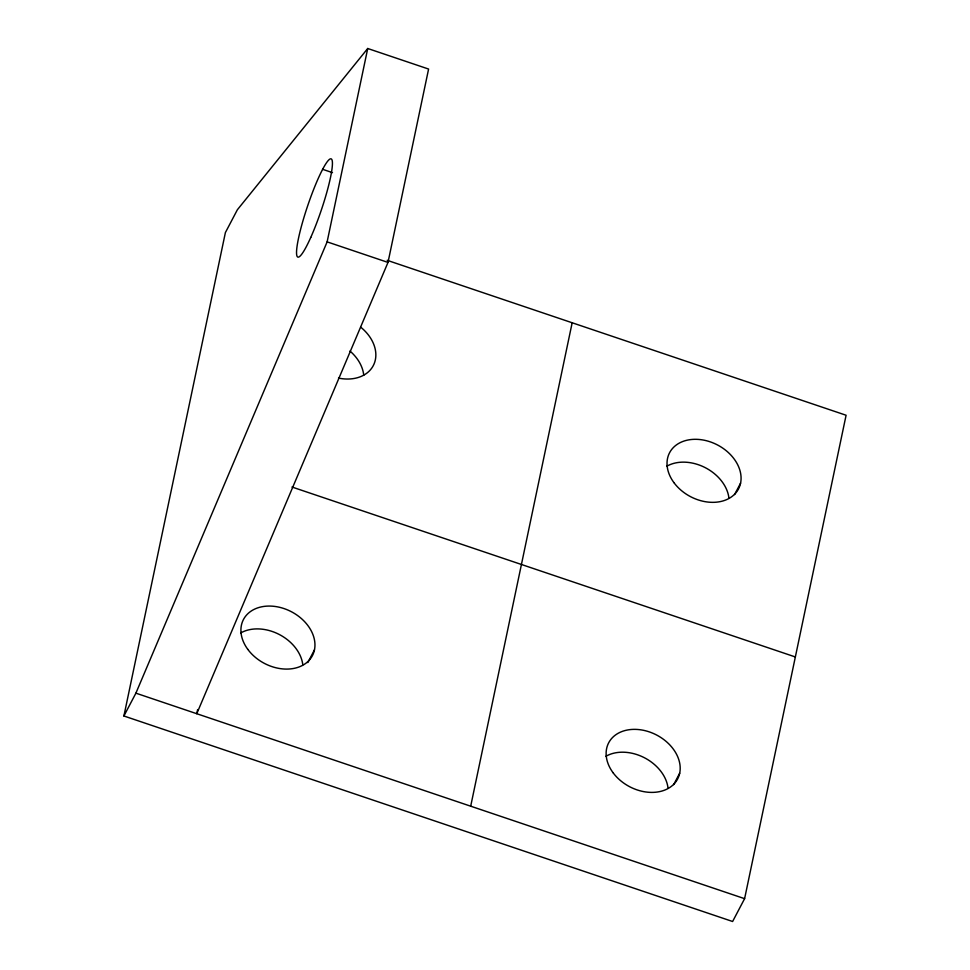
<?xml version="1.0" encoding="UTF-8"?>
<svg xmlns="http://www.w3.org/2000/svg" width="970" height="970" viewBox="0 0 970 970"><rect width="100%" height="100%" fill="white"/><g stroke="black" fill="none" stroke-linecap="round" stroke-linejoin="round"><path stroke-width="1.45" d="M387.163 260.312L846.095 415.245L744.608 898.669L732.617 921.5L123.905 715.993L225.392 232.57L237.383 209.738L367.727 48.5L428.594 69.052L388 262.421L196.764 713.714L197.637 709.567M123.905 715.993L135.897 693.162L327.132 241.869L367.727 48.5M470.692 806.191L572.167 322.767M307.793 662.595L314.462 649.912M734.581 494.579L740.571 483.157M673.689 784.633L679.691 773.211M322.586 169.301L332.492 172.648M327.132 241.869L388 262.421M291.97 487.013L795.351 656.957M135.897 693.162L744.608 898.669M349.976 351.055A38.921 29.148 27.7 0 1 363.738 375.257M666.802 466.218A38.921 29.148 27.7 0 1 705.166 467.613A38.921 29.148 27.7 0 1 728.919 498.059M605.91 756.273A38.921 29.148 27.7 0 1 644.274 757.667A38.921 29.148 27.7 0 1 668.027 788.113M240.681 632.973A38.921 29.148 27.7 0 1 279.045 634.368A38.921 29.148 27.7 0 1 302.798 664.814M360.804 327.254A38.921 29.148 27.7 0 1 373.947 364.235A38.921 29.148 27.7 0 1 338.506 378.094M673.92 482.623A38.921 29.148 27.7 0 0 737.758 490.238A38.921 29.148 27.7 0 0 700.486 439.616A38.921 29.148 27.7 0 0 673.92 482.623M613.028 772.678A38.921 29.148 27.7 0 0 676.866 780.304A38.921 29.148 27.7 0 0 639.594 729.67A38.921 29.148 27.7 0 0 613.028 772.678M247.799 649.366A38.921 29.148 27.7 0 0 311.637 656.993A38.921 29.148 27.7 0 0 274.364 606.371A38.921 29.148 27.7 0 0 247.799 649.366M310.752 237.456A51.895 7.154 -71.3 0 0 331.51 159.104A51.895 7.154 -71.3 0 0 301.124 227.38A51.895 7.154 -71.3 0 0 310.752 237.456"/></g></svg>
